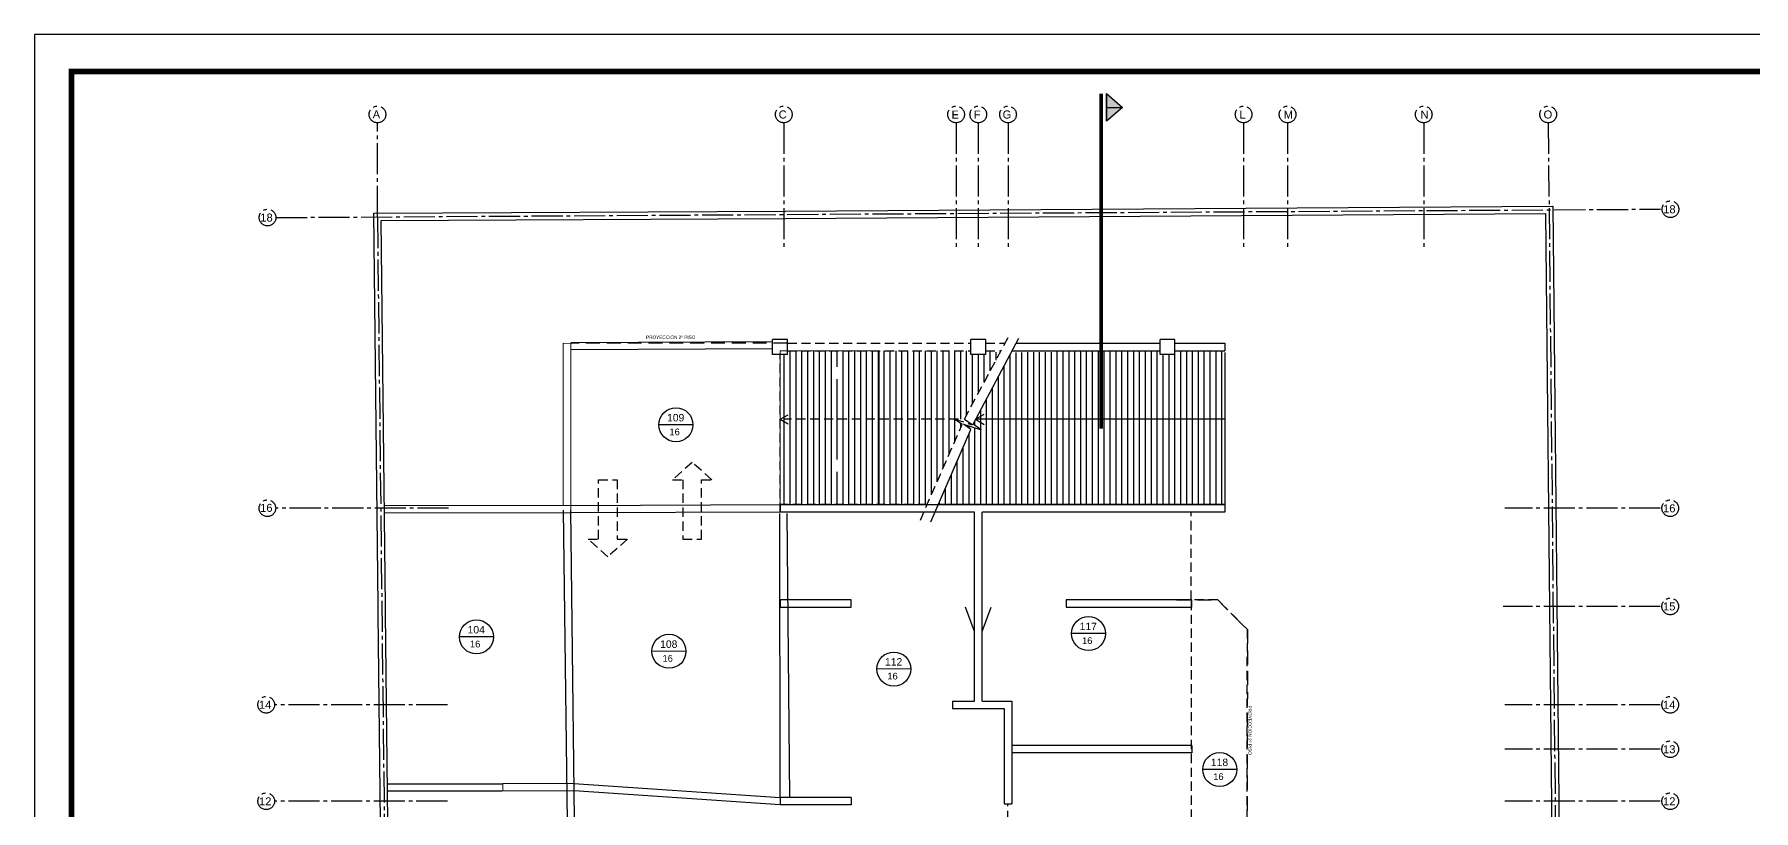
# Model space of a CAD drawing. Header units: millimetres. Extents: x 1217 to 2428, y 234 to 644.
# Drawn here: x 2338.46 to 2384.86, y 363.51 to 384.44 of the extents above; entities that cross this region are included whole.
import ezdxf

# ---------------------------------------------------------------- set-up
doc = ezdxf.new("R2010")
doc.units = ezdxf.units.MM
for name, pattern in [('ACAD_ISO04W100', [30, 24, -3, 0, -3]), ('DASHDOTX2', [0.84, 0.4, -0.2, 0.04, -0.2]), ('DASHED2', [0.375, 0.25, -0.125]), ('HIDDEN', [0.375, 0.25, -0.125]), ('HIDDEN2', [0.1875, 0.125, -0.0625])]:
    doc.linetypes.add(name, pattern=pattern)
doc.layers.get('0').update_dxf_attribs({"lineweight": 5})
for name, color, linetype in [('0.1', 251, 'Continuous'), ('0.2', 2, 'Continuous'), ('EJES', 8, 'Continuous'), ('ESTACIONAMIENTOS', 8, 'Continuous'), ('MURO', 5, 'Continuous'), ('MUROS', 7, 'Continuous'), ('POLIGONO SUPERFICIES', 4, 'Continuous')]:
    doc.layers.add(name, color=color, linetype=linetype)
doc.layers.add('LOSAS_ETIQUETAS', color=7, linetype='Continuous', lineweight=25)
doc.styles.get("Standard").update_dxf_attribs({"font": 'arial.ttf'})

msp = doc.modelspace()

# ---------------------------------------------------------------- hatches: boundary and pattern name
at = {"layer": '0.1', "ltscale": 3}
h = msp.add_hatch(color=256, dxfattribs=at)
h.dxf.hatch_style = 1
h.paths.add_polyline_path([(2367.825, 382.474), (2367.394, 382.103), (2367.394, 382.474)])
h.paths.add_polyline_path([(2367.825, 382.474), (2367.394, 382.474), (2367.394, 382.846)])
at = {"layer": 'ESTACIONAMIENTOS', "linetype": 'HIDDEN2', "ltscale": 2}
h = msp.add_hatch(dxfattribs=at)
h.set_pattern_fill('LINE', color=256, scale=0.05, angle=90, style=0, double=1)
h.set_pattern_definition([(90, (2372.82641, 371.76283), (0.15875, 1e-17), [])])
h.paths.add_polyline_path([(2363.497, 373.919), (2363.298, 374.063), (2361.484, 374.063), (2361.484, 371.763), (2362.553, 371.763)])
h.paths.add_polyline_path([(2361.484, 374.063), (2358.69, 374.063), (2358.584, 374.063), (2358.584, 371.763), (2361.484, 371.763)])
h.paths.add_polyline_path([(2360.225, 375.147), (2360.225, 375.481), (2359.973, 375.481), (2359.973, 375.147)], flags=16)
h.paths.add_polyline_path([(2360.225, 372.647), (2360.225, 372.981), (2359.973, 372.981), (2359.973, 372.647)], flags=16)
h.paths.add_polyline_path([(2363.734, 375.813), (2363.734, 375.913), (2361.484, 375.913), (2361.484, 374.063), (2363.298, 374.063), (2363.295, 374.065), (2363.303, 374.063), (2363.555, 374.063), (2364.521, 375.863), (2364.134, 375.913), (2364.134, 375.813)])
h.paths.add_polyline_path([(2358.784, 375.913), (2358.784, 375.813), (2358.584, 375.813), (2358.584, 374.705), (2358.611, 374.688), (2358.584, 374.671), (2358.584, 374.063), (2361.484, 374.063), (2361.484, 375.913)])
at = {"layer": 'ESTACIONAMIENTOS', "linetype": 'Continuous', "ltscale": 0.05}
h = msp.add_hatch(dxfattribs=at)
h.set_pattern_fill('LINE', color=256, scale=0.05, angle=90, style=0, double=1)
h.set_pattern_definition([(90, (2370.82641, 371.76283), (0.15875, 1e-17), [])])
h.paths.add_polyline_path([(2363.557, 374.067), (2363.555, 374.063), (2363.562, 374.063)], flags=17)
h.paths.add_polyline_path([(2363.798, 373.935), (2363.796, 373.931), (2364.008, 373.78), (2363.534, 373.93), (2363.736, 373.784), (2362.852, 371.763), (2370.283, 371.763), (2370.584, 372.532), (2370.584, 375.913)])
h.paths.add_polyline_path([(2370.584, 372.532), (2370.283, 371.763), (2370.584, 371.763)], flags=17)
h.paths.add_polyline_path([(2364.823, 375.863), (2363.798, 373.935), (2370.584, 375.913), (2369.238, 375.913), (2369.238, 375.813), (2368.838, 375.813), (2368.838, 375.913)], flags=17)

# ---------------------------------------------------------------- linework, layer by layer
at = {"ltscale": 3, "elevation": 0}
for points in [[(2352.732, 371.74), (2352.731, 376.111), (2352.933, 376.11), (2352.935, 371.741)], [(2358.584, 371.763), (2361.259, 371.763), (2361.259, 375.913), (2358.584, 375.913)], [(2347.905, 371.741), (2352.935, 371.742), (2352.935, 371.542), (2347.909, 371.539)], [(2351.103, 364.242), (2353.022, 364.242), (2353.022, 364.042), (2351.103, 364.042)]]:
    msp.add_lwpolyline(points, close=True, dxfattribs=at)
at = {"layer": '0.1', "color": 1, "linetype": 'HIDDEN2', "ltscale": 3}
for p, q in [((2369.284, 369.193, 0), (2370.394, 369.193, 0)), ((2370.394, 369.193, 0), (2371.194, 368.393, 0)), ((2371.194, 368.393, 0), (2371.192, 360.265, 0))]:
    msp.add_line(p, q, dxfattribs=at)
at = {"layer": '0.1', "ltscale": 3, "elevation": 0}
msp.add_lwpolyline([(2338.461, 332.441), (2428.461, 332.441), (2428.461, 384.441), (2338.461, 384.441)], close=True, dxfattribs=at)
at = {"layer": '0.1', "ltscale": 3, "const_width": 0.15, "elevation": 0}
msp.add_lwpolyline([(2339.461, 333.441), (2427.461, 333.441), (2427.461, 383.441), (2339.461, 383.441)], close=True, dxfattribs=at)
at = {"layer": '0.1', "color": 1, "linetype": 'DASHDOTX2', "ltscale": 1.5, "const_width": 0.1, "elevation": 0}
msp.add_lwpolyline([(2367.248, 373.812), (2367.248, 382.846), (2367.248, 382.846)], dxfattribs=at)
at = {"layer": '0.1', "ltscale": 3, "elevation": 0}
msp.add_lwpolyline([(2367.394, 382.846), (2367.394, 382.103), (2367.394, 382.474), (2367.825, 382.474), (2367.394, 382.103), (2367.394, 382.846), (2367.825, 382.474)], dxfattribs=at)
at = {"layer": '0.1', "linetype": 'HIDDEN2', "ltscale": 3, "elevation": 0}
msp.add_lwpolyline([(2358.784, 376.113), (2352.937, 376.113)], dxfattribs=at)
at = {"layer": '0.1', "color": 8, "linetype": 'HIDDEN', "elevation": 0}
for points in [[(2356.211, 372.902), (2355.68, 372.433), (2355.961, 372.433), (2355.961, 370.828), (2356.461, 370.828), (2356.461, 372.433), (2356.742, 372.433)], [(2353.938, 370.358), (2353.407, 370.828), (2353.688, 370.828), (2353.688, 372.433), (2354.188, 372.433), (2354.188, 370.828), (2354.469, 370.828)]]:
    msp.add_lwpolyline(points, close=True, dxfattribs=at)
at = {"layer": '0.1', "linetype": 'ByBlock', "elevation": 0}
for points in [[(2363.834, 368.344), (2363.584, 368.993)], [(2364.034, 368.344), (2364.283, 368.993)]]:
    msp.add_lwpolyline(points, dxfattribs=at)
at = {"layer": '0.2', "color": 2, "ltscale": 3}
for p, q in [((2352.933, 376.135, 0), (2358.384, 376.16, 0)), ((2358.384, 375.96, 0), (2352.94, 375.935, 0)), ((2352.935, 371.738, 0), (2358.584, 371.763, 0)), ((2353.096, 344.14, 0), (2352.737, 371.614, 0)), ((2352.925, 371.614, 0), (2353.251, 344.141, 0)), ((2358.587, 371.563, 0), (2352.942, 371.538, 0)), ((2358.584, 363.863, 0), (2358.579, 371.525, 0)), ((2358.766, 371.525, 0), (2358.834, 363.863, 0)), ((2347.97, 364.236, 0), (2351.082, 364.236, 0)), ((2353.022, 364.242, 0), (2358.584, 363.863, 0)), ((2351.082, 364.036, 0), (2347.977, 364.037, 0)), ((2358.584, 363.663, 0), (2353.029, 364.042, 0))]:
    msp.add_line(p, q, dxfattribs=at)
at = {"layer": 'EJES', "linetype": 'ACAD_ISO04W100', "ltscale": 0.035, "elevation": 0}
for points in [[(2347.719, 379.519), (2347.719, 382.057)], [(2358.684, 382.057), (2358.684, 378.615)], [(2363.333, 382.057), (2363.333, 378.615)], [(2363.934, 382.057), (2363.934, 378.615)], [(2364.735, 382.057), (2364.735, 378.615)], [(2371.094, 382.057), (2371.094, 378.615)], [(2372.28, 382.057), (2372.28, 378.615)], [(2375.953, 382.057), (2375.953, 378.615)], [(2379.313, 382.057), (2379.76, 338.217)], [(2344.978, 379.503), (2382.34, 379.729)], [(2347.719, 379.519), (2348.145, 341.629)], [(2349.638, 371.663), (2344.973, 371.663)], [(2349.638, 371.663), (2344.973, 371.663)], [(2382.335, 371.663), (2378.142, 371.663)], [(2382.335, 369.018), (2378.098, 369.018)], [(2349.607, 366.366), (2344.942, 366.366)], [(2349.607, 366.366), (2344.942, 366.366)], [(2382.334, 366.366), (2378.142, 366.366)], [(2382.335, 365.166), (2378.142, 365.166)], [(2349.607, 363.763), (2344.942, 363.763)], [(2349.607, 363.763), (2344.942, 363.763)], [(2382.335, 363.763), (2378.142, 363.763)]]:
    msp.add_lwpolyline(points, dxfattribs=at)
at = {"layer": 'EJES', "linetype": 'ACAD_ISO04W100', "ltscale": 0.035}
for centre in [(2347.719, 382.282, 0), (2358.684, 382.282, 0), (2358.684, 382.282, 0), (2363.333, 382.282, 0), (2363.333, 382.282, 0), (2363.934, 382.282, 0), (2363.934, 382.282, 0), (2363.934, 382.282, 0), (2363.934, 382.282, 0), (2364.735, 382.282, 0), (2364.735, 382.282, 0), (2364.735, 382.282, 0), (2364.735, 382.282, 0), (2371.094, 382.282, 0), (2372.28, 382.282, 0), (2375.953, 382.282, 0), (2379.313, 382.282, 0), (2344.753, 379.503, 0), (2344.753, 379.503, 0), (2382.612, 379.725, 0), (2382.612, 379.725, 0), (2344.748, 371.663, 0), (2344.748, 371.663, 0), (2382.607, 371.663, 0), (2382.607, 371.663, 0), (2382.607, 369.018, 0), (2382.607, 369.018, 0), (2344.716, 366.366, 0), (2344.716, 366.366, 0), (2382.606, 366.366, 0), (2382.606, 366.366, 0), (2382.607, 365.166, 0), (2382.607, 365.166, 0), (2344.717, 363.763, 0), (2344.717, 363.763, 0), (2382.607, 363.763, 0), (2382.607, 363.763, 0)]:
    msp.add_circle(centre, 0.225, dxfattribs=at)
at = {"layer": 'ESTACIONAMIENTOS', "linetype": 'HIDDEN2', "ltscale": 2}
for p, q in [((2358.584, 371.563, 0), (2358.584, 375.813, 0)), ((2362.553, 371.763, 0), (2358.584, 371.763, 0)), ((2358.584, 371.763, 0), (2358.584, 371.563, 0)), ((2362.465, 371.563, 0), (2358.584, 371.563, 0))]:
    msp.add_line(p, q, dxfattribs=at)
at = {"layer": 'ESTACIONAMIENTOS', "linetype": 'Continuous', "ltscale": 0.05}
msp.add_line((2370.584, 375.863, 0), (2370.584, 371.763, 0), dxfattribs=at)
at = {"layer": 'ESTACIONAMIENTOS', "linetype": 'HIDDEN2', "ltscale": 2, "elevation": 0}
msp.add_lwpolyline([(2362.37, 371.344), (2363.497, 373.919), (2363.295, 374.065), (2363.769, 373.916), (2363.557, 374.067), (2364.739, 376.27)], dxfattribs=at)
at = {"layer": 'ESTACIONAMIENTOS', "linetype": 'Continuous', "ltscale": 0.05, "elevation": 0}
msp.add_lwpolyline([(2362.649, 371.299), (2363.736, 373.784), (2363.534, 373.93), (2364.008, 373.78), (2363.796, 373.931), (2365.031, 376.254)], dxfattribs=at)
at = {"layer": 'ESTACIONAMIENTOS', "color": 1, "linetype": 'HIDDEN2', "ltscale": 2, "elevation": 0}
for points in [[(2358.584, 374.063), (2358.821, 374.199)], [(2358.584, 374.063), (2358.821, 373.926)], [(2363.395, 374.063), (2358.69, 374.063)]]:
    msp.add_lwpolyline(points, dxfattribs=at)
at = {"layer": 'ESTACIONAMIENTOS', "color": 1, "linetype": 'Continuous', "ltscale": 0.05, "elevation": 0}
for points in [[(2363.857, 374.063), (2364.094, 374.199)], [(2363.857, 374.063), (2364.094, 373.926)]]:
    msp.add_lwpolyline(points, dxfattribs=at)
at = {"layer": 'ESTACIONAMIENTOS', "color": 1, "elevation": 0}
msp.add_lwpolyline([(2370.584, 374.063), (2363.857, 374.063)], dxfattribs=at)
at = {"layer": 'LOSAS_ETIQUETAS', "color": 6, "ltscale": 3}
for p, q in [((2356.232, 373.913), (2355.314, 373.916)), ((2350.849, 368.193), (2349.931, 368.197)), ((2367.366, 368.283), (2366.448, 368.286)), ((2356.045, 367.805), (2355.127, 367.809)), ((2362.113, 367.327), (2361.195, 367.33)), ((2370.907, 364.618), (2369.99, 364.622))]:
    msp.add_line(p, q, dxfattribs=at)
at = {"layer": 'LOSAS_ETIQUETAS', "color": 3, "ltscale": 3}
for centre in [(2355.773, 373.915), (2350.39, 368.195), (2366.907, 368.285), (2355.586, 367.807), (2361.654, 367.329), (2370.449, 364.62)]:
    msp.add_circle(centre, 0.459, dxfattribs=at)
at = {"layer": 'MURO', "color": 5, "elevation": 0}
for points in [[(2348.219, 343.939), (2348.02, 343.939), (2347.739, 368.82), (2347.737, 369.022), (2347.618, 379.619), (2358.728, 379.678), (2379.436, 379.811), (2379.826, 341.527)], [(2348.219, 343.939), (2347.939, 368.822), (2347.937, 369.024), (2347.82, 379.42), (2358.729, 379.478), (2358.729, 379.478), (2379.238, 379.61), (2379.626, 341.527)]]:
    msp.add_lwpolyline(points, dxfattribs=at)
at = {"layer": 'MUROS'}
for p, q in [((2358.784, 376.213, 0), (2358.384, 376.213, 0)), ((2358.384, 375.813, 0), (2358.384, 376.213, 0)), ((2358.784, 375.813, 0), (2358.384, 375.813, 0)), ((2358.784, 375.813, 0), (2358.384, 375.813, 0)), ((2358.784, 375.813, 0), (2358.784, 376.213, 0)), ((2364.134, 376.213, 0), (2363.734, 376.213, 0)), ((2363.734, 375.813, 0), (2363.734, 376.213, 0)), ((2364.134, 375.813, 0), (2363.734, 375.813, 0)), ((2364.134, 375.813, 0), (2364.134, 376.213, 0)), ((2364.85, 375.913, 0), (2368.838, 375.913, 0)), ((2364.956, 376.113, 0), (2368.838, 376.113, 0)), ((2369.238, 376.213, 0), (2368.838, 376.213, 0)), ((2368.838, 375.813, 0), (2368.838, 376.213, 0)), ((2369.238, 375.813, 0), (2368.838, 375.813, 0)), ((2369.238, 375.813, 0), (2369.238, 376.213, 0)), ((2369.238, 376.113, 0), (2370.584, 376.113, 0)), ((2369.238, 375.913, 0), (2370.584, 375.913, 0)), ((2370.584, 376.113, 0), (2370.584, 375.913, 0)), ((2370.584, 371.763, 0), (2362.852, 371.763, 0)), ((2370.584, 371.763, 0), (2370.584, 371.563, 0)), ((2363.834, 366.466, 0), (2363.834, 371.563, 0)), ((2364.034, 366.466, 0), (2364.034, 371.563, 0)), ((2358.584, 369.193, 0), (2358.584, 368.993, 0)), ((2363.233, 366.466, 0), (2363.834, 366.466, 0)), ((2364.034, 366.466, 0), (2364.835, 366.466, 0)), ((2364.635, 366.266, 0), (2364.635, 363.693, 0)), ((2364.835, 366.466, 0), (2364.835, 363.693, 0))]:
    msp.add_line(p, q, dxfattribs=at)
at = {"layer": 'MUROS', "linetype": 'HIDDEN2', "ltscale": 2}
for p, q in [((2358.784, 376.113, 0), (2363.734, 376.113, 0)), ((2358.784, 375.913, 0), (2363.734, 375.913, 0)), ((2364.134, 376.113, 0), (2364.655, 376.113, 0)), ((2364.134, 375.913, 0), (2364.548, 375.913, 0))]:
    msp.add_line(p, q, dxfattribs=at)
at = {"layer": 'MUROS', "elevation": 0}
for points in [[(2363.834, 371.563), (2358.584, 371.563), (2358.584, 371.763), (2370.584, 371.763), (2370.584, 371.563), (2364.034, 371.563)], [(2360.503, 369.193), (2358.584, 369.193)], [(2358.584, 368.993), (2360.503, 368.993), (2360.503, 369.193)], [(2366.304, 369.193), (2366.304, 368.993), (2369.694, 368.993), (2369.694, 369.193), (2369.284, 369.193)], [(2369.284, 369.193), (2366.304, 369.193)], [(2363.233, 366.466), (2363.233, 366.266), (2364.635, 366.266)], [(2369.694, 365.266), (2364.839, 365.266)], [(2369.694, 365.266), (2369.694, 365.066)], [(2369.694, 365.066), (2364.832, 365.066)], [(2360.503, 363.863), (2358.584, 363.863)], [(2358.584, 363.863), (2358.584, 363.663)], [(2360.503, 363.863), (2360.503, 363.663)], [(2360.503, 363.663), (2358.584, 363.663)]]:
    msp.add_lwpolyline(points, dxfattribs=at)
at = {"layer": 'MUROS', "ltscale": 3, "elevation": 0}
msp.add_lwpolyline([(2364.635, 363.693), (2364.835, 363.693)], dxfattribs=at)
at = {"layer": 'POLIGONO SUPERFICIES', "color": 3, "linetype": 'DASHED2'}
for p, q in [((2369.677, 369.199), (2369.677, 371.557)), ((2369.68, 369.169), (2369.68, 360.295)), ((2370.394, 369.193), (2369.691, 369.19)), ((2371.194, 368.393), (2370.394, 369.193)), ((2371.189, 360.28), (2371.194, 368.394)), ((2364.732, 362.882), (2364.732, 363.676))]:
    msp.add_line(p, q, dxfattribs=at)

# ---------------------------------------------------------------- texts
at = {"ltscale": 3, "insert": (2354.967, 376.321), "char_height": 0.09, "attachment_point": 1}
msp.add_mtext_dynamic_manual_height_columns('PROYECCION 2º PISO', width=1.48538, gutter_width=12.5, heights=[0], dxfattribs=at)
at = {"ltscale": 3, "insert": (2371.307, 366.346, 0), "char_height": 0.09, "attachment_point": 1, "rotation": 270}
msp.add_mtext_dynamic_manual_height_columns('PROYECCION 2º PISO', width=1.48538, gutter_width=12.5, heights=[0], dxfattribs=at)
at = {"layer": 'EJES', "char_height": 0.216, "width": 0.34437, "attachment_point": 5}
for s, insert in [('A', (2347.691, 382.283, 0)), ('C', (2358.656, 382.28, 0)), ('C', (2358.656, 382.28, 0)), ('E', (2363.305, 382.28, 0)), ('F', (2363.305, 382.28, 0)), ('F', (2363.906, 382.28, 0)), ('G', (2364.707, 382.28, 0)), ('L', (2371.066, 382.28, 0)), ('M', (2372.3, 382.28, 0)), ('N', (2375.974, 382.28, 0)), ('O', (2379.305, 382.28, 0)), ('18', (2344.725, 379.501, 0)), ('18', (2382.584, 379.724, 0)), ('16', (2344.72, 371.673, 0)), ('16', (2382.579, 371.661, 0)), ('15', (2382.579, 369.017, 0)), ('14', (2344.688, 366.364, 0)), ('14', (2382.578, 366.364, 0)), ('13', (2382.579, 365.164, 0)), ('12', (2344.689, 363.761, 0)), ('12', (2382.579, 363.761, 0))]:
    msp.add_mtext(s, dxfattribs=dict(at, insert=insert))
at = {"layer": 'LOSAS_ETIQUETAS', "lineweight": 13}
for s, p in [('109', (2355.534, 374.008)), ('104', (2350.151, 368.288)), ('117', (2366.668, 368.378)), ('108', (2355.347, 367.9)), ('112', (2361.415, 367.422)), ('118', (2370.21, 364.713))]:
    msp.add_text(s, height=0.2, dxfattribs=at).set_placement(p)
at = {"layer": 'LOSAS_ETIQUETAS', "ltscale": 3}
for p in [(2355.598, 373.633), (2350.215, 367.913), (2366.733, 368.003), (2355.411, 367.525), (2361.479, 367.047), (2370.274, 364.338)]:
    msp.add_text('16', height=0.18, dxfattribs=at).set_placement(p)

doc.saveas('drawing.dxf')
